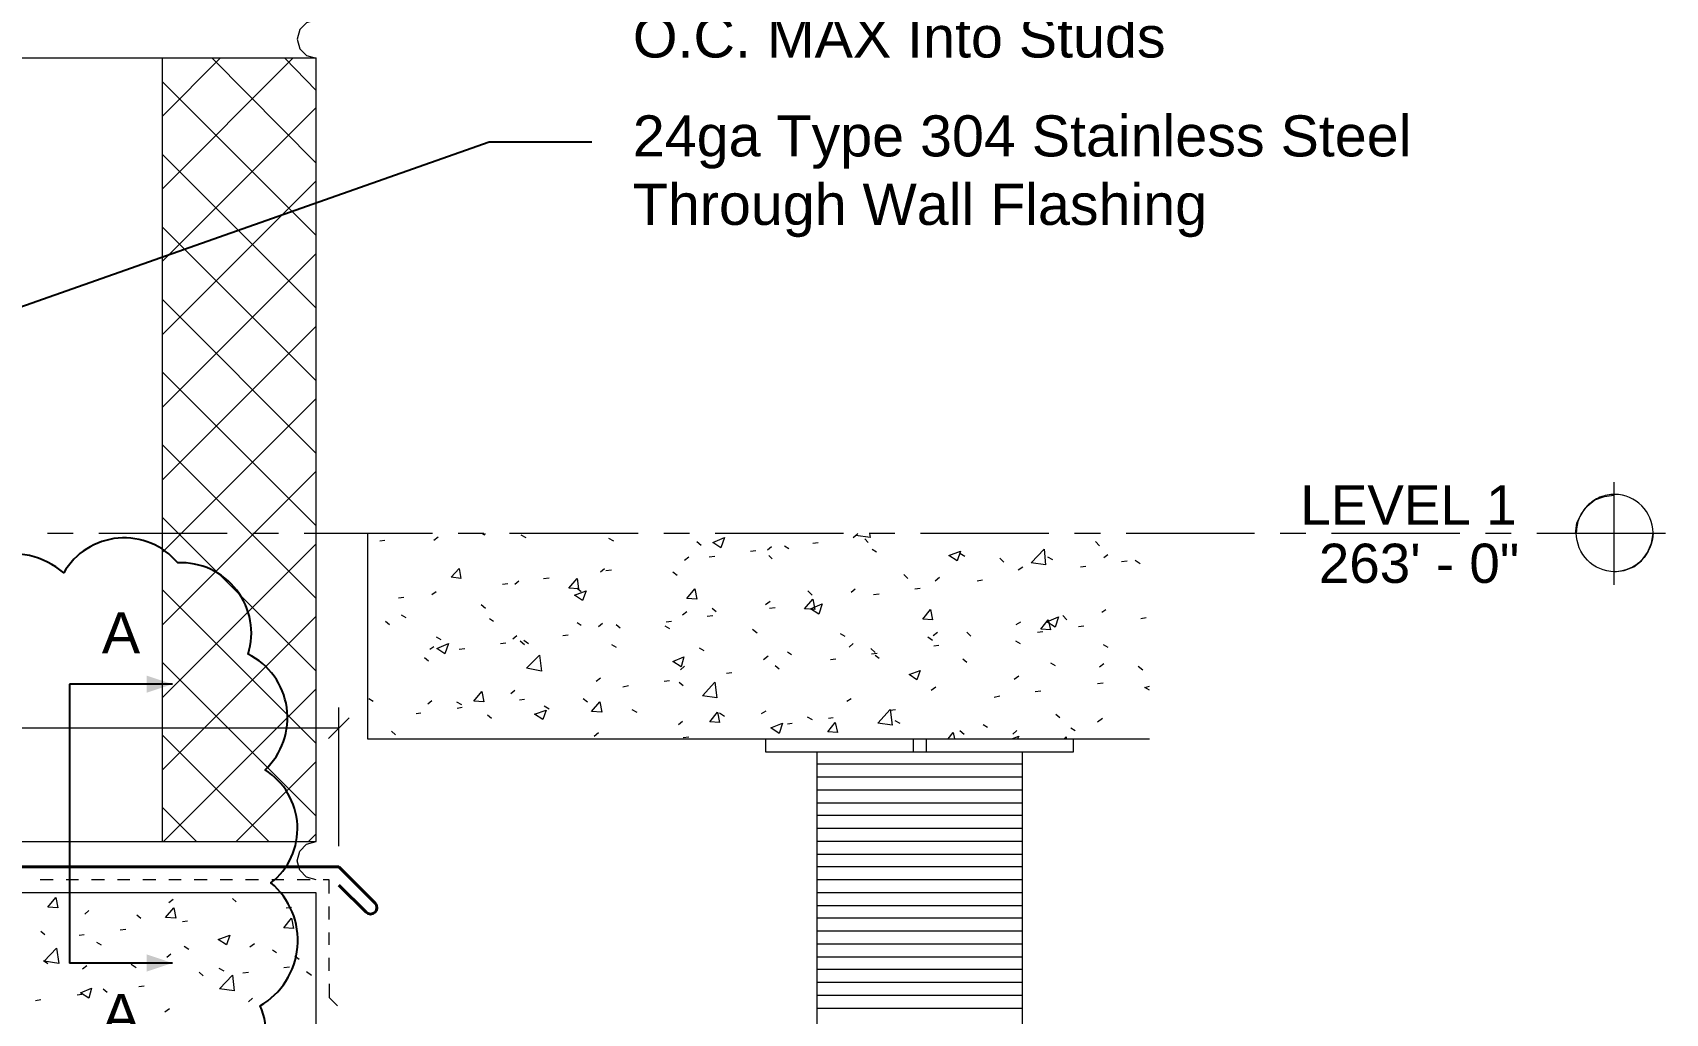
# Model space of a CAD drawing. Header units: inches. Extents: x -257 to 21868, y -296 to 108.
# Drawn here: x 13.31 to 29.21, y 19.6 to 29.15 of the extents above; entities that cross this region are included whole.
import ezdxf
from ezdxf import colors
from ezdxf.entities.mleader import LeaderData, LeaderLine
from ezdxf.enums import TextEntityAlignment as Align
from ezdxf.math import Vec2, Vec3

# ---------------------------------------------------------------- set-up
doc = ezdxf.new("R2010")
doc.units = ezdxf.units.IN
doc.header["$MEASUREMENT"] = 0
doc.linetypes.add('CENTER', pattern=[2, 1.25, -0.25, 0.25, -0.25])
doc.layers.get('Defpoints').update_dxf_attribs({"color": 3})
for name, color, linetype, lineweight in [('NSE-By_Others', 8, 'Continuous', 0), ('NSE-Call-Outs', 171, 'Continuous', 13), ('NSE-Dimensions', 51, 'Continuous', 13), ('NSE-Flashing 01', 2, 'Continuous', 40), ('NSE-Grid', 6, 'CENTER', 13)]:
    doc.layers.add(name, color=color, linetype=linetype, lineweight=lineweight)
doc.styles.add('004 - NSSM - Standard', font='arial.ttf', dxfattribs={"height": 0.4})
doc.styles.add('PDF Arial', font='arial.ttf')
doc.dimstyles.new('004 - NSSM - Standard', dxfattribs={"dimtxt": 0.4, "dimasz": 0.2, "dimexe": 0.2, "dimexo": 0.2, "dimgap": 0.2, "dimtad": 0, "dimdec": 4, "dimzin": 3, "dimdsep": 46, "dimlunit": 4, "dimtxsty": '004 - NSSM - Standard', "dimblk": 'OBLIQUE', "dimcen": 0.2, "dimclrd": 256, "dimclre": 256, "dimclrt": 256, "dimadec": 0, "dimazin": 0, "dimtfac": 0.7, "dimtdec": 4, "dimtmove": 1, "dimatfit": 2, "dimfxl": 1, "dimtfill": 1, "dimtfillclr": 11, "dimfrac": 1, "dimtolj": 1, "dimtzin": 0, "dimlwd": 0, "dimlwe": 0, "dimarcsym": 0})

# ---------------------------------------------------------------- blocks, each defined once
blk = doc.blocks.new('_Oblique')
at = {"color": 0, "linetype": 'ByBlock', "lineweight": -2}
blk.add_line((-0.5, -0.5), (0.5, 0.5), dxfattribs=at)
blk = doc.blocks.new('*D16')
at = {"layer": 'Defpoints', "color": 0, "transparency": 16777216}
for p in [(16.293, 22.38), (7.326, 21.029), (16.293, 21.029)]:
    blk.add_point(p, dxfattribs=at)
at = {"layer": 'NSE-Dimensions', "lineweight": 0, "transparency": 16777216}
for p, q in [((7.326, 21.229), (7.326, 22.58)), ((16.293, 21.229), (16.293, 22.58)), ((7.326, 22.38), (10.75, 22.38)), ((16.293, 22.38), (12.869, 22.38))]:
    blk.add_line(p, q, dxfattribs=at)
at = {"layer": 'NSE-Dimensions', "lineweight": 0, "transparency": 16777216, "xscale": 0.2, "yscale": 0.2, "zscale": 0.2, "rotation": 180}
blk.add_blockref('_Oblique', (7.326, 22.38), dxfattribs=at)
at = {"layer": 'NSE-Dimensions', "lineweight": 0, "transparency": 16777216, "xscale": 0.2, "yscale": 0.2, "zscale": 0.2}
blk.add_blockref('_Oblique', (16.293, 22.38), dxfattribs=at)
at = {"layer": 'NSE-Dimensions', "transparency": 16777216, "insert": (11.809, 22.38), "char_height": 0.4, "attachment_point": 5, "style": '004 - NSSM - Standard', "bg_fill": 3, "box_fill_scale": 1.25, "bg_fill_color": 256, "bg_fill_true_color": 13158600, "bg_fill_transparency": 0}
blk.add_mtext('\\A1;9 {\\H0.7x;\\S1/4;}" FV', dxfattribs=at)
blk = doc.blocks.new('Section')
for p, q in [((0, 1.358), (0, -1.358)), ((1, 1.358), (0, 1.358)), ((1, -1.358), (0, -1.358))]:
    blk.add_line(p, q)
for points in [[(1, 1.358), (0.75, 1.441), (0.75, 1.274)], [(1, -1.358), (0.75, -1.441), (0.75, -1.274)]]:
    blk.add_solid(points)
at = {"style": '004 - NSSM - Standard'}
for p in [(0.5, 1.858), (0.5, -1.858)]:
    blk.add_text('A', height=0.4, dxfattribs=at).set_placement(p, align=Align.MIDDLE_CENTER)

msp = doc.modelspace()

# ---------------------------------------------------------------- linework, layer by layer
at = {"layer": 'NSE-By_Others'}
for points in [[(8.44613, 28.90246), (8.54613, 28.92912), (8.6128, 28.99579), (8.63947, 29.08912), (8.6128, 29.18246), (8.54613, 29.24912), (8.44613, 29.27579), (16.0728, 29.27579), (15.97947, 29.24912), (15.9128, 29.18246), (15.88613, 29.08912), (15.9128, 28.99579), (15.97947, 28.92912), (16.0728, 28.90246)], [(16.0728, 28.90246), (8.44613, 28.90246), (8.44613, 21.27579), (16.0728, 21.27579)], [(14.5728, 28.33579), (15.13947, 28.90246)], [(14.5728, 27.62912), (15.84613, 28.90246)], [(14.5728, 28.90246), (14.5728, 21.27579)], [(16.0728, 27.88246), (15.05947, 28.90246)], [(16.0728, 28.58912), (15.76613, 28.90246)], [(16.0728, 21.27579), (16.0728, 28.90246)], [(16.0728, 27.17579), (14.5728, 28.67579)], [(14.5728, 26.92246), (16.0728, 28.42246)], [(16.0728, 26.46912), (14.5728, 27.96912)], [(14.5728, 26.20912), (16.0728, 27.70912)], [(16.0728, 25.76246), (14.5728, 27.26246)], [(14.5728, 25.50246), (16.0728, 27.00246)], [(16.0728, 25.05579), (14.5728, 26.55579)], [(14.5728, 24.79579), (16.0728, 26.29579)], [(16.0728, 24.34912), (14.5728, 25.84912)], [(14.5728, 24.08912), (16.0728, 25.58912)], [(16.0728, 23.64246), (14.5728, 25.14246)], [(14.5728, 23.38246), (16.0728, 24.88246)], [(16.0728, 22.93579), (14.5728, 24.43579)], [(16.0728, 11.40246), (16.0728, 20.77579), (7.0728, 20.77579), (7.0728, 24.27579)], [(14.5728, 22.67579), (16.0728, 24.17579)], [(16.5728, 24.27579), (16.5728, 22.27579), (24.18613, 22.27579)], [(16.6928, 24.20246), (16.73947, 24.20912)], [(17.21947, 24.20912), (17.25947, 24.24246)], [(17.6928, 24.27579), (17.7128, 24.26246), (17.71947, 24.27579)], [(18.06613, 24.26246), (18.1128, 24.23579)], [(18.91947, 24.22912), (18.96613, 24.20246)], [(19.77947, 24.19579), (19.81947, 24.16246)], [(20.90613, 24.18246), (20.95947, 24.18912)], [(21.29947, 24.23579), (21.33947, 24.26912)], [(21.45947, 24.27579), (21.46613, 24.23579), (21.32613, 24.25579), (21.34613, 24.27579)], [(21.4128, 24.22246), (21.44613, 24.18912)], [(23.65947, 24.19579), (23.69947, 24.15579)], [(19.65947, 24.01579), (19.69947, 24.04912)], [(19.89947, 24.04912), (19.9528, 24.05579)], [(20.29947, 24.10246), (20.3528, 24.10912)], [(20.46613, 24.11579), (20.50613, 24.14912)], [(20.47947, 24.06246), (20.5128, 24.02912)], [(20.6328, 24.15579), (20.6728, 24.12912)], [(21.48613, 24.12246), (21.52613, 24.09579)], [(22.33947, 24.08246), (22.38613, 24.05579)], [(22.72613, 24.03579), (22.76613, 23.99579)], [(23.1928, 24.04912), (23.23947, 24.02246)], [(23.73947, 24.04246), (23.77947, 24.06912)], [(23.9128, 24.00246), (23.96613, 24.00912)], [(24.04613, 24.01579), (24.0928, 23.98246)], [(18.28613, 23.83579), (18.33947, 23.84246)], [(18.83947, 23.90246), (18.87947, 23.93579)], [(18.8928, 23.91579), (18.94613, 23.92246)], [(19.54613, 23.90246), (19.58613, 23.86912)], [(21.7928, 23.87579), (21.8328, 23.83579)], [(22.09947, 23.81579), (22.13947, 23.84912)], [(22.90613, 23.92246), (22.9528, 23.94912)], [(23.5128, 23.94912), (23.56613, 23.95579)], [(16.0728, 22.22912), (14.5728, 23.72912)], [(17.19947, 23.68246), (17.23947, 23.70912)], [(17.88613, 23.78246), (17.93947, 23.78912)], [(18.00613, 23.78246), (18.04613, 23.81579)], [(18.6128, 23.74246), (18.6528, 23.70912)], [(20.85947, 23.71579), (20.89947, 23.67579)], [(21.27947, 23.70246), (21.31947, 23.73579)], [(21.49947, 23.68246), (21.5528, 23.68912)], [(21.89947, 23.73579), (21.9528, 23.74246)], [(22.50613, 23.81579), (22.55947, 23.82246)], [(16.8728, 23.64912), (16.92613, 23.65579)], [(17.67947, 23.58246), (17.71947, 23.54912)], [(19.92613, 23.54912), (19.96613, 23.51579)], [(20.44613, 23.58246), (20.4928, 23.61579)], [(20.48613, 23.54912), (20.53947, 23.55579)], [(23.71947, 23.50912), (23.75947, 23.53579)], [(14.5728, 21.96912), (16.0728, 23.46912)], [(16.74613, 23.42246), (16.78613, 23.38912)], [(16.89947, 23.48246), (16.94613, 23.45579)], [(17.75947, 23.44912), (17.79947, 23.42246)], [(18.6128, 23.40912), (18.6528, 23.38246)], [(18.81947, 23.36912), (18.85947, 23.40246)], [(18.9928, 23.38912), (19.0328, 23.35579)], [(19.46613, 23.37579), (19.5128, 23.34912)], [(19.47947, 23.41579), (19.5328, 23.42246)], [(19.63947, 23.48246), (19.67947, 23.51579)], [(19.87947, 23.46912), (19.9328, 23.47579)], [(22.88613, 23.38912), (22.9328, 23.41579)], [(23.33947, 23.47579), (23.37947, 23.43579)], [(23.4928, 23.36912), (23.54613, 23.37579)], [(24.09947, 23.44912), (24.1528, 23.45579)], [(17.23947, 23.26912), (17.28613, 23.24246)], [(17.86613, 23.20246), (17.91947, 23.20912)], [(17.98613, 23.24912), (18.02613, 23.28246)], [(18.05947, 23.22912), (18.09947, 23.19579)], [(18.0928, 23.23579), (18.13947, 23.20246)], [(18.4728, 23.28246), (18.52613, 23.28912)], [(20.31947, 23.34246), (20.36613, 23.30912)], [(21.1728, 23.30246), (21.21947, 23.27579)], [(22.02613, 23.26912), (22.0728, 23.23579)], [(22.07947, 23.28246), (22.11947, 23.31579)], [(22.40613, 23.31579), (22.44613, 23.27579)], [(22.87947, 23.22912), (22.92613, 23.20246)], [(23.0928, 23.31579), (23.14613, 23.32246)], [(17.12613, 23.06912), (17.16613, 23.03579)], [(17.17947, 23.14912), (17.21947, 23.17579)], [(17.46613, 23.14912), (17.51947, 23.15579)], [(18.94613, 23.19579), (18.9928, 23.16912)], [(19.79947, 23.16246), (19.84613, 23.13579)], [(20.42613, 23.04912), (20.4728, 23.08246)], [(20.65947, 23.12246), (20.69947, 23.09579)], [(21.07947, 23.04912), (21.1328, 23.05579)], [(21.25947, 23.16912), (21.29947, 23.20246)], [(21.4728, 23.15579), (21.5128, 23.11579)], [(21.47947, 23.10246), (21.5328, 23.10912)], [(21.5128, 23.08912), (21.5528, 23.06246)], [(22.08613, 23.18246), (22.1328, 23.18912)], [(22.36613, 23.05579), (22.40613, 23.02246)], [(23.7328, 23.19579), (23.77947, 23.16912)], [(16.0728, 21.52246), (14.5728, 23.02246)], [(19.61947, 22.94912), (19.65947, 22.98246)], [(20.06613, 22.91579), (20.11947, 22.92246)], [(20.53947, 22.98912), (20.57947, 22.95579)], [(22.86613, 22.85579), (22.9128, 22.88912)], [(23.21947, 23.01579), (23.26613, 22.98912)], [(23.69947, 22.97579), (23.73947, 23.00912)], [(24.0728, 22.98246), (24.11947, 22.94912)], [(14.58613, 21.27579), (16.0728, 22.76246)], [(17.96613, 22.71579), (18.00613, 22.74912)], [(18.79947, 22.83579), (18.83947, 22.86912)], [(19.05947, 22.78246), (19.1128, 22.79579)], [(19.45947, 22.83579), (19.5128, 22.84246)], [(19.60613, 22.82912), (19.64613, 22.79579)], [(22.05947, 22.74912), (22.10613, 22.78246)], [(23.0728, 22.73579), (23.12613, 22.74246)], [(23.67947, 22.81579), (23.7328, 22.82246)], [(24.18613, 22.74912), (24.13947, 22.77579), (24.18613, 22.78912)], [(16.58613, 22.66912), (16.62613, 22.64246)], [(17.15947, 22.61579), (17.19947, 22.64912)], [(17.43947, 22.63579), (17.48613, 22.60912)], [(17.44613, 22.57579), (17.4928, 22.58246)], [(18.0528, 22.65579), (18.09947, 22.66246)], [(18.2928, 22.59579), (18.33947, 22.56912)], [(18.6728, 22.66912), (18.7128, 22.63579)], [(21.23947, 22.64246), (21.27947, 22.66912)], [(22.6728, 22.68246), (22.72613, 22.69579)], [(17.04613, 22.52246), (17.0928, 22.52912)], [(17.73947, 22.50912), (17.77947, 22.47579)], [(19.14613, 22.56246), (19.1928, 22.53579)], [(19.59947, 22.41579), (19.63947, 22.44912)], [(19.99947, 22.52912), (20.04613, 22.49579)], [(20.40613, 22.52246), (20.4528, 22.54912)], [(20.65947, 22.42246), (20.70613, 22.42912)], [(20.8528, 22.48912), (20.89947, 22.46246)], [(21.05947, 22.47579), (21.10613, 22.48246)], [(21.65947, 22.55579), (21.7128, 22.56246)], [(21.70613, 22.45579), (21.7528, 22.42912)], [(22.56613, 22.41579), (22.60613, 22.38912)], [(23.2728, 22.51579), (23.3128, 22.48246)], [(23.67947, 22.44246), (23.72613, 22.47579)], [(15.6128, 21.27579), (14.5728, 22.31579)], [(16.80613, 22.34912), (16.84613, 22.31579)], [(18.77947, 22.30246), (18.81947, 22.33579)], [(19.64613, 22.28912), (19.69947, 22.29579)], [(20.44613, 22.27579), (20.44613, 22.14912), (23.44613, 22.14912), (23.44613, 22.27579)], [(21.88613, 22.14912), (21.88613, 22.27579)], [(22.0128, 22.14912), (22.0128, 22.27579)], [(22.22613, 22.27579), (22.2728, 22.33579), (22.28613, 22.27579)], [(22.33947, 22.35579), (22.37947, 22.32246)], [(22.84613, 22.27579), (22.9128, 22.30246), (22.89947, 22.27579)], [(22.8528, 22.32246), (22.8928, 22.35579)], [(23.3528, 22.27579), (23.3728, 22.29579), (23.3728, 22.27579)], [(23.41947, 22.38246), (23.45947, 22.35579)], [(20.94613, 22.14912), (20.94613, 12.96912)], [(22.94613, 22.14912), (22.94613, 12.96912)], [(15.2928, 21.27579), (16.0728, 22.05579)], [(22.94613, 22.02912), (20.94613, 22.02912)], [(22.94613, 21.90246), (20.94613, 21.90246)], [(22.94613, 21.77579), (20.94613, 21.77579)], [(22.94613, 21.64912), (20.94613, 21.64912)], [(14.90613, 21.27579), (14.5728, 21.60912)], [(22.94613, 21.52912), (20.94613, 21.52912)], [(15.99947, 21.27579), (16.0728, 21.34912)], [(22.94613, 21.40246), (20.94613, 21.40246)], [(16.0728, 20.90246), (15.97947, 20.92912), (15.9128, 20.99579), (15.88613, 21.08912), (15.9128, 21.18246), (15.97947, 21.24912), (16.0728, 21.27579)], [(22.94613, 21.27579), (20.94613, 21.27579)], [(22.94613, 21.14912), (20.94613, 21.14912)], [(22.94613, 21.02912), (20.94613, 21.02912)], [(13.5128, 20.90246), (13.38613, 20.90246)], [(13.75947, 20.90246), (13.63947, 20.90246)], [(14.0128, 20.90246), (13.88613, 20.90246)], [(14.25947, 20.90246), (14.13947, 20.90246)], [(14.5128, 20.90246), (14.38613, 20.90246)], [(14.75947, 20.90246), (14.63947, 20.90246)], [(15.0128, 20.90246), (14.88613, 20.90246)], [(15.25947, 20.90246), (15.13947, 20.90246)], [(15.5128, 20.90246), (15.38613, 20.90246)], [(15.75947, 20.90246), (15.63947, 20.90246)], [(16.0128, 20.90246), (15.88613, 20.90246)], [(16.19947, 20.76912), (16.19947, 20.90246), (16.13947, 20.90246)], [(22.94613, 20.90246), (20.94613, 20.90246)], [(14.63947, 20.68246), (14.67947, 20.71579)], [(15.25947, 20.72246), (15.2928, 20.68912)], [(22.94613, 20.77579), (20.94613, 20.77579)], [(13.81947, 20.56912), (13.85947, 20.60246)], [(14.32613, 20.56246), (14.36613, 20.52912)], [(14.7728, 20.49579), (14.81947, 20.50246)], [(15.77947, 20.62912), (15.8328, 20.63579)], [(16.19947, 20.51579), (16.19947, 20.64246)], [(22.94613, 20.64912), (20.94613, 20.64912)], [(22.94613, 20.52912), (20.94613, 20.52912)], [(13.3928, 20.40246), (13.4328, 20.36912)], [(13.76613, 20.36246), (13.8128, 20.36912)], [(14.16613, 20.41579), (14.21947, 20.42246)], [(16.19947, 20.26912), (16.19947, 20.38912)], [(22.94613, 20.40246), (20.94613, 20.40246)], [(13.9328, 20.29579), (13.97947, 20.26912)], [(14.78613, 20.25579), (14.8328, 20.22912)], [(15.42613, 20.24912), (15.4728, 20.28246)], [(15.64613, 20.22246), (15.68613, 20.19579)], [(22.94613, 20.27579), (20.94613, 20.27579)], [(13.41947, 20.11579), (13.45947, 20.08912)], [(13.79947, 20.03579), (13.83947, 20.06912)], [(14.2728, 20.08246), (14.31947, 20.04912)], [(14.61947, 20.14912), (14.65947, 20.18246)], [(15.12613, 20.04246), (15.1728, 20.01579)], [(15.75947, 20.04912), (15.8128, 20.05579)], [(15.86613, 20.16246), (15.90613, 20.12912)], [(16.19947, 20.01579), (16.19947, 20.14246)], [(22.94613, 20.14912), (20.94613, 20.14912)], [(22.94613, 20.02912), (20.94613, 20.02912)], [(14.34613, 19.86246), (14.39947, 19.86912)], [(14.9328, 20.00246), (14.9728, 19.96912)], [(15.35947, 19.99579), (15.4128, 20.00246)], [(15.97947, 20.00912), (16.02613, 19.97579)], [(16.19947, 19.88912), (16.19947, 19.75579), (16.27947, 19.67579)], [(22.94613, 19.90246), (20.94613, 19.90246)], [(13.33947, 19.72912), (13.3928, 19.73579)], [(13.74613, 19.78246), (13.7928, 19.78912)], [(13.99947, 19.84246), (14.03947, 19.80912)], [(15.4128, 19.71579), (15.4528, 19.74912)], [(22.94613, 19.77579), (20.94613, 19.77579)], [(14.59947, 19.61579), (14.64613, 19.64912)], [(22.94613, 19.64912), (20.94613, 19.64912)]]:
    msp.add_lwpolyline(points, dxfattribs=at)
for points in [[(20.04613, 24.23579), (20.0128, 24.13579), (19.9328, 24.18912)], [(22.34613, 24.10246), (22.3128, 24.00912), (22.2328, 24.06246)], [(23.1728, 23.96912), (23.0328, 23.98912), (23.15947, 24.12246)], [(17.46613, 23.93579), (17.47947, 23.83579), (17.38613, 23.84912)], [(18.6128, 23.83579), (18.62613, 23.73579), (18.5328, 23.74246)], [(18.69947, 23.71579), (18.66613, 23.62246), (18.58613, 23.67579)], [(19.75947, 23.73579), (19.77947, 23.63579), (19.67947, 23.64246)], [(20.90613, 23.63579), (20.92613, 23.53579), (20.82613, 23.54246)], [(20.99947, 23.58912), (20.96613, 23.48912), (20.88613, 23.54246)], [(22.0528, 23.53579), (22.0728, 23.43579), (21.97947, 23.44246)], [(23.19947, 23.43579), (23.21947, 23.33579), (23.12613, 23.34246)], [(23.29947, 23.46246), (23.26613, 23.36246), (23.18613, 23.41579)], [(17.35947, 23.20246), (17.32613, 23.10246), (17.24613, 23.15579)], [(18.26613, 22.93579), (18.11947, 22.96246), (18.24613, 23.08912)], [(19.6528, 23.07579), (19.62613, 22.97579), (19.54613, 23.02912)], [(21.9528, 22.94246), (21.91947, 22.84912), (21.84613, 22.90246)], [(17.68613, 22.73579), (17.70613, 22.63579), (17.60613, 22.64246)], [(19.9728, 22.67579), (19.8328, 22.69579), (19.9528, 22.82912)], [(18.8328, 22.63579), (18.8528, 22.53579), (18.7528, 22.54246)], [(18.3128, 22.55579), (18.27947, 22.46246), (18.19947, 22.51579)], [(19.97947, 22.53579), (19.99947, 22.43579), (19.90613, 22.44246)], [(20.6128, 22.42912), (20.57947, 22.32912), (20.49947, 22.38246)], [(21.12613, 22.43579), (21.14613, 22.33579), (21.0528, 22.34246)], [(21.67947, 22.40912), (21.53947, 22.42912), (21.65947, 22.56246)], [(13.53947, 20.72912), (13.55947, 20.62912), (13.45947, 20.63579)], [(14.68613, 20.62912), (14.70613, 20.52912), (14.60613, 20.53579)], [(15.8328, 20.52912), (15.8528, 20.42912), (15.75947, 20.43579)], [(15.2328, 20.36246), (15.19947, 20.26912), (15.11947, 20.32246)], [(13.56613, 20.08912), (13.42613, 20.10912), (13.54613, 20.23579)], [(15.2728, 19.82246), (15.1328, 19.84246), (15.25947, 19.97579)], [(13.88613, 19.84912), (13.85947, 19.74912), (13.77947, 19.80246)]]:
    msp.add_lwpolyline(points, close=True, dxfattribs=at)
at = {"layer": 'NSE-Flashing 01'}
for p, q in [((16.2928, 21.02912), (7.32613, 21.02912)), ((16.2928, 20.85235), (16.55796, 20.58718))]:
    msp.add_line(p, q, dxfattribs=at)
msp.add_arc((16.60216, 20.63138), 0.0625, 225, 45, dxfattribs=at)
at = {"layer": 'NSE-Grid'}
msp.add_line((29.20613, 24.27579), (-2.47387, 24.27579), dxfattribs=at)
for points in [[(28.3328, 24.27579), (28.34613, 24.37579), (28.38613, 24.46246), (28.44613, 24.54246), (28.51947, 24.60246), (28.6128, 24.63579), (28.70613, 24.64912)], [(28.70613, 24.77579), (28.70613, 23.77579)], [(28.70613, 23.90246), (28.80613, 23.91579), (28.89947, 23.94912), (28.9728, 24.00912), (29.0328, 24.08912), (29.0728, 24.18246), (29.08613, 24.27579)]]:
    msp.add_lwpolyline(points, dxfattribs=at)
msp.add_lwpolyline([(29.08613, 24.28246, 0.40849784), (28.7128, 24.65579, 0.41517857), (28.33947, 24.28246)], format="xyb", dxfattribs=at)
for points in [[(28.7128, 23.90246), (28.50613, 23.90246), (28.33947, 24.07579), (28.33947, 24.28246)], [(29.08613, 24.28246), (29.08613, 24.07579), (28.9128, 23.90246), (28.7128, 23.90246)]]:
    msp.add_open_spline(points, degree=3, dxfattribs=at)

# ---------------------------------------------------------------- texts
at = {"layer": 'NSE-Grid', "char_height": 0.381752, "attachment_point": 7, "style": 'PDF Arial'}
for s, insert in [('LEVEL 1', (25.65277, 24.36242)), ('263\' - 0"', (25.83277, 23.78898))]:
    msp.add_mtext(s, dxfattribs=dict(at, insert=insert))

# ---------------------------------------------------------------- next in the draw order: dimensions: what is measured, and where the dimension line sits
at = {"layer": 'NSE-Dimensions'}
dim = msp.add_linear_dim(base=(16.2928, 22.3803), p1=(7.32613, 21.02912), p2=(16.2928, 21.02912), text='9 {\\H0.7x;\\S1/4;}" FV', dimstyle='004 - NSSM - Standard', dxfattribs=at)
dim.commit()
dim.dimension.update_dxf_attribs({"geometry": '*D16', "text_midpoint": (11.80947, 22.3803)})

# ---------------------------------------------------------------- next in the draw order: leaders
at = {"layer": 'NSE-Call-Outs'}
ml = msp.add_multileader_mtext('Standard', dxfattribs=at)
ml.set_content('Lap WAB-3 Over Flashing Leg, Not By Northshore Exteriors', color=256, style='004 - NSSM - Standard')
ml.set_leader_properties(color=256)
ml.build(insert=Vec2(0, 0))
ml.multileader.update_dxf_attribs({"dogleg_length": 1, "arrow_head_size": 0.4})
ctx = ml.context
ctx.base_point, ctx.char_height, ctx.arrow_head_size, ctx.landing_gap_size, ctx.plane_origin = Vec3(18.75586, 32.79102), 0.4, 0.4, 0.4, Vec3(5.69947, 28.75579)
notes = []
notes.append((ctx, [(0, (1, 1, 0), (17.75586, 32.79102), (1, 0), 1, [(0, [(5.69947, 28.75579)], 0, [])])]))
ctx.mtext.insert, ctx.mtext.width, ctx.mtext.flow_direction = Vec3(19.15586, 33.04982), 8, 5
ctx.mtext.has_bg_fill, ctx.mtext.bg_color, ctx.mtext.bg_scale_factor, ctx.mtext.bg_transparency, ctx.mtext.use_window_bg_color = 1, -1027028792, 1.5, 0, 1
ml = msp.add_multileader_mtext('Standard', dxfattribs=at)
ml.set_content('24ga Type 304 Stainless Steel Through Wall Flashing', color=256, style='004 - NSSM - Standard')
ml.set_leader_properties(color=256)
ml.build(insert=Vec2(0, 0))
ml.multileader.update_dxf_attribs({"dogleg_length": 1, "arrow_head_size": 0.4})
ctx = ml.context
ctx.base_point, ctx.char_height, ctx.arrow_head_size, ctx.landing_gap_size, ctx.plane_origin = Vec3(18.75539, 28.08835), 0.4, 0.4, 0.4, Vec3(7.32613, 24.41579)
notes.append((ctx, [(0, (1, 1, 0), (17.75539, 28.08835), (1, 0), 1, [(0, [(7.32613, 24.41579)], 0, [])])]))
ctx.mtext.insert, ctx.mtext.width, ctx.mtext.flow_direction = Vec3(19.15539, 28.34715), 8, 5
ctx.mtext.has_bg_fill, ctx.mtext.bg_color, ctx.mtext.bg_scale_factor, ctx.mtext.bg_transparency, ctx.mtext.use_window_bg_color = 1, -1027028792, 1.5, 0, 1
for ctx, leaders in notes:
    for number, flags, end, landing, length, lines in leaders:
        leader = LeaderData()
        leader.index, (leader.has_last_leader_line, leader.has_dogleg_vector, leader.attachment_direction) = number, flags
        leader.last_leader_point, leader.dogleg_vector, leader.dogleg_length = Vec3(end), Vec3(landing), length
        for number, points, colour, breaks in lines:
            line = LeaderLine()
            line.index, line.vertices, line.color, line.breaks = number, Vec3.list(points), colors.encode_raw_color(colour), breaks
            leader.lines.append(line)
        ctx.leaders.append(leader)

# ---------------------------------------------------------------- next in the draw order: linework, layer by layer
msp.add_lwpolyline([(12.87222, 19.14556, 0.52056705), (13.8277, 18.4798, 0.52056705), (13.8277, 18.4798, 0.52056705), (14.91833, 18.66312, 0.52056705), (14.91833, 18.66312, 0.52056705), (15.52635, 19.67626, 0.52056705), (15.52635, 19.67626, 0.52056705), (15.63252, 20.87272, 0.52056705), (15.63252, 20.87272, 0.52056705), (15.57463, 21.9727, 0.52056705), (15.57463, 21.9727, 0.52056705), (15.41054, 23.10162, 0.52056705), (15.41054, 23.10162, 0.52056705), (14.72528, 23.98933, 0.52056705), (14.72528, 23.98933, 0.52056705), (13.61537, 23.89283, 0.52056705), (13.61537, 23.89283, 0.52056705), (12.37037, 23.56477, 0.52056705)], format="xyb")
at = {"layer": 'NSE-Flashing 01'}
msp.add_line((16.2928, 21.02912), (16.64635, 20.67557), dxfattribs=at)

# ---------------------------------------------------------------- next in the draw order: block references
msp.add_blockref('Section', (13.67282, 21.45054))

# ---------------------------------------------------------------- next in the draw order: leaders
at = {"layer": 'NSE-Call-Outs'}
ml = msp.add_multileader_mtext('Standard', dxfattribs=at)
ml.set_content('Through Wall Flashing Attached With #12 Stainless Steel EPDM Washered HWH Screws At 16" O.C. MAX Into Studs', color=256, style='004 - NSSM - Standard')
ml.set_leader_properties(color=256)
ml.build(insert=Vec2(0, 0))
ml.multileader.update_dxf_attribs({"dogleg_length": 1, "arrow_head_size": 0.4})
ctx = ml.context
ctx.base_point, ctx.char_height, ctx.arrow_head_size, ctx.landing_gap_size, ctx.plane_origin = Vec3(18.75569, 31.10701), 0.4, 0.4, 0.4, Vec3(5.74176, 27.49189)
notes = []
notes.append((ctx, [(0, (1, 1, 0), (17.75569, 31.10701), (1, 0), 1, [(0, [(5.74176, 27.49189)], 0, [])])]))
ctx.mtext.insert, ctx.mtext.width, ctx.mtext.flow_direction = Vec3(19.15569, 31.31042), 8, 5
ctx.mtext.has_bg_fill, ctx.mtext.bg_color, ctx.mtext.bg_scale_factor, ctx.mtext.bg_transparency, ctx.mtext.use_window_bg_color = 1, -1027028792, 1.5, 0, 1
for ctx, leaders in notes:
    for number, flags, end, landing, length, lines in leaders:
        leader = LeaderData()
        leader.index, (leader.has_last_leader_line, leader.has_dogleg_vector, leader.attachment_direction) = number, flags
        leader.last_leader_point, leader.dogleg_vector, leader.dogleg_length = Vec3(end), Vec3(landing), length
        for number, points, colour, breaks in lines:
            line = LeaderLine()
            line.index, line.vertices, line.color, line.breaks = number, Vec3.list(points), colors.encode_raw_color(colour), breaks
            leader.lines.append(line)
        ctx.leaders.append(leader)

doc.saveas('drawing.dxf')
